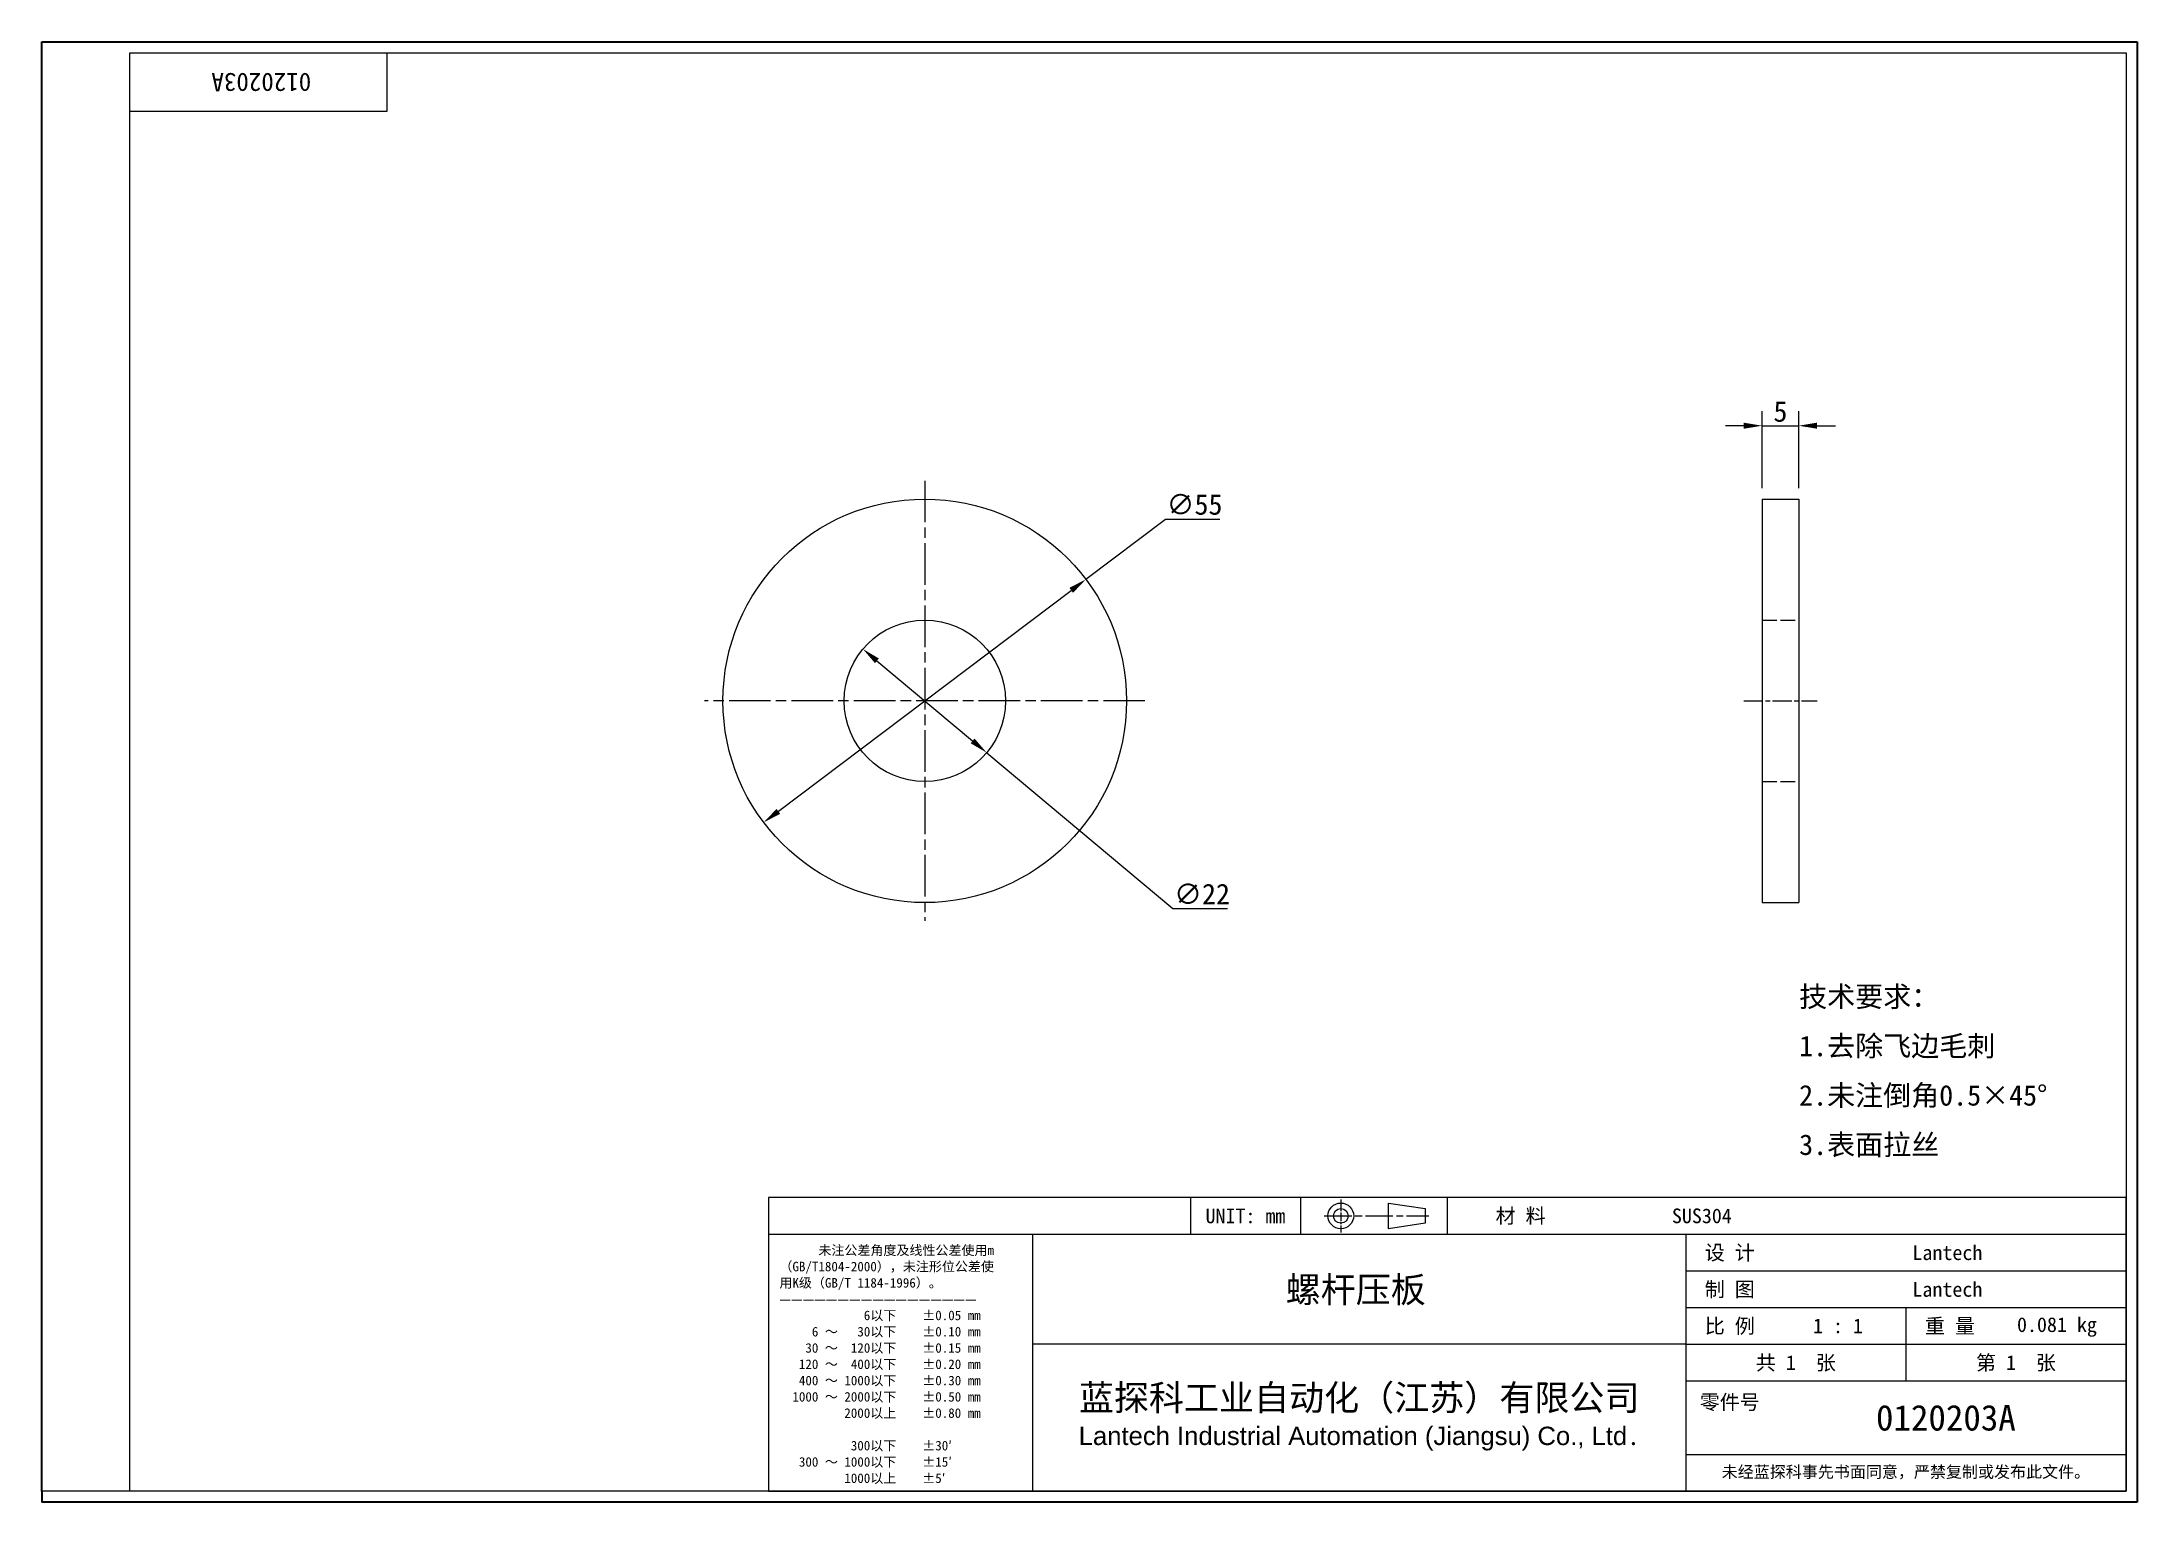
# Model space of a CAD drawing. Header units: millimetres. Extents: x 6 to 292, y 5 to 205.
import ezdxf
from ezdxf.enums import TextEntityAlignment as Align

# ---------------------------------------------------------------- set-up
doc = ezdxf.new("R2010")
doc.units = ezdxf.units.MM
doc.linetypes.add('CHAIN', pattern=[0.3543, 0.2362, -0.0295, 0.0591, -0.0295])
doc.linetypes.add('DASHED', pattern=[0.2067, 0.1654, -0.0413])
for name, color, linetype, lineweight in [('1', 7, 'Continuous', 18), ('可见 (ISO)', 7, 'Continuous', 25), ('图框 (ISO)', 7, 'Continuous', 35), ('标题 (ISO)', 7, 'Continuous', 25)]:
    doc.layers.add(name, color=color, linetype=linetype, lineweight=lineweight)
for name, color, linetype, lineweight, true_color in [('中心标记 (ISO)', 1, 'CHAIN', 18, 0xff0000), ('中心线 (ISO)', 1, 'CHAIN', 18, 0xff0000), ('尺寸 (ISO)', 7, 'Continuous', 18, 0x008000), ('符号 (ISO)', 7, 'Continuous', 18, 0x008000), ('隐藏 (ISO)', 5, 'DASHED', 18, 0x0000ff)]:
    doc.layers.add(name, color=color, linetype=linetype, lineweight=lineweight, true_color=true_color)
doc.styles.add('文本样式164', font='SimSun.ttf')
doc.styles.add('文本样式165', font='SimSun.ttf')
doc.styles.add('文本样式74', font='SimSun.ttf')
doc.styles.add('最新国标', font='simfang.ttf')
doc.styles.add('注释文本 (ISO)', font='simfang.ttf')
doc.dimstyles.new('默认 (GB)', dxfattribs={"dimtxt": 2.8, "dimasz": 2.5, "dimexe": 2, "dimexo": 1.5, "dimgap": 0.5, "dimtad": 1, "dimtoh": 1, "dimdsep": 46, "dimtxsty": '最新国标', "dimcen": 0.09, "dimdle": 10, "dimclrd": 256, "dimclre": 256, "dimclrt": 256, "dimaunit": 1, "dimadec": 3, "dimazin": 2, "dimtfac": 0.535714, "dimtdec": 3, "dimtmove": 0, "dimatfit": 3, "dimfxl": 0, "dimtolj": 1, "dimlwd": -1, "dimlwe": -1, "dimarcsym": 0})

# ---------------------------------------------------------------- blocks, each defined once
blk = doc.blocks.new('图框 最新国标')
at = {"layer": '图框 (ISO)'}
for p, q in [((6, 7), (6, 204.5)), ((6, 204.5), (291.5, 204.5)), ((291.5, 204.5), (291.5, 5.5)), ((6, 7), (6, 5.5)), ((6, 7), (6, 5.5)), ((291.5, 5.5), (6, 5.5))]:
    blk.add_line(p, q, dxfattribs=at)
at = {"layer": '图框 (ISO)', "color": 7, "linetype": 'Continuous', "lineweight": 25}
for p, q in [((18, 203), (290, 203)), ((18, 7), (18, 203)), ((18, 203), (290, 203)), ((53, 203), (53, 195)), ((290, 203), (290, 7)), ((290, 203), (290, 7)), ((53, 195), (18, 195)), ((290, 7), (6, 7)), ((290, 7), (18, 7))]:
    blk.add_line(p, q, dxfattribs=at)
at = {"layer": '图框 (ISO)', "style": '文本样式74'}
blk.add_attdef('零件代号_001', (42.7, 200.25), '', height=2.5, rotation=180, dxfattribs=at)
blk = doc.blocks.new('标题栏 最新国标')
at = {"layer": '标题 (ISO)'}
for p, q in [((381.98, -183.84), (196.98, -183.84)), ((196.98, -183.84), (196.98, -223.84)), ((254.48, -183.84), (254.48, -188.84)), ((269.48, -183.84), (269.48, -188.84)), ((281.48, -188.09), (281.48, -184.59)), ((281.48, -184.59), (286.48, -185.34)), ((286.48, -185.34), (286.48, -187.34)), ((289.48, -183.84), (289.48, -188.84)), ((381.98, -223.84), (381.98, -183.84)), ((383.48, -183.84), (383.48, -225.34)), ((286.48, -187.34), (281.48, -188.09)), ((196.98, -188.84), (381.98, -188.84)), ((232.98, -188.84), (232.98, -223.84)), ((321.98, -188.84), (321.98, -223.84)), ((321.98, -193.84), (381.98, -193.84)), ((321.98, -198.84), (381.98, -198.84)), ((351.98, -198.84), (351.98, -208.84)), ((321.98, -203.84), (232.98, -203.84)), ((321.98, -203.84), (381.98, -203.84)), ((321.98, -208.84), (381.98, -208.84)), ((321.98, -218.84), (381.98, -218.84)), ((196.98, -223.84), (381.98, -223.84)), ((383.48, -225.34), (196.98, -225.34))]:
    blk.add_line(p, q, dxfattribs=at)
at = {"layer": '标题 (ISO)', "linetype": 'CHAIN', "ltscale": 5.000333}
blk.add_line((274.98, -184.09), (274.98, -188.59), dxfattribs=at)
at = {"layer": '标题 (ISO)', "linetype": 'CHAIN', "ltscale": 15.834605}
blk.add_line((272.73, -186.34), (286.98, -186.34), dxfattribs=at)
at = {"layer": '标题 (ISO)'}
for radius in [1.75, 1]:
    blk.add_circle((274.98, -186.34), radius, dxfattribs=at)
at = {"layer": '1', "style": '文本样式164'}
for s, p in [('UNIT: mm', (261.98, -186.34)), ('材 料', (299.48, -186.34)), ('设 计', (327.98, -191.34)), ('制 图', (327.98, -196.34)), ('比 例', (327.98, -201.34)), ('重 量', (357.98, -201.34)), ('共 1  张', (336.98, -206.34)), ('第 1  张', (366.98, -206.34))]:
    blk.add_text(s, height=2, dxfattribs=at).set_placement(p, align=Align.MIDDLE_CENTER)
at = {"layer": '标题 (ISO)', "style": '注释文本 (ISO)'}
for s, insert, char_height, attachment_point, line_spacing_factor in [('\\fSimSun|b0|i0;{\\H1.3000;      未注公差角度及线性公差使用m\\P}\\fSimSun|b0|i0;{\\H1.3000;（GB/T1804-2000），未注形位公差使\\P}\\fSimSun|b0|i0;{\\H1.3000;用K级（GB/T 1184-1996）。\\P}\\fSimSun|b0|i0;{\\H1.3000;—————————————————\\P}\\fSimSun|b0|i0;{\\H1.3000;             6以下    ±0.05 mm\\P}\\fSimSun|b0|i0;{\\H1.3000;     6 ～   30以下    ±0.10 mm\\P}\\fSimSun|b0|i0;{\\H1.3000;    30 ～  120以下    ±0.15 mm\\P}\\fSimSun|b0|i0;{\\H1.3000;   120 ～  400以下    ±0.20 mm\\P}\\fSimSun|b0|i0;{\\H1.3000;   400 ～ 1000以下    ±0.30 mm\\P}\\fSimSun|b0|i0;{\\H1.3000;  1000 ～ 2000以下    ±0.50 mm\\P}\\fSimSun|b0|i0;{\\H1.3000;          2000以上    ±0.80 mm\\P}\\fSimSun|b0|i0;{\\H1.3000;\\P}\\fSimSun|b0|i0;{\\H1.3000;           300以下    ±30′\\P}\\fSimSun|b0|i0;{\\H1.3000;   300 ～ 1000以下    ±15′\\P}\\fSimSun|b0|i0;{\\H1.3000;          1000以上    ±5′}', (198.48, -206.63), 1.3, 4, 1.023913), ('{\\fMicrosoft YaHei|b0|i0|c134|p34;\\H1.75x;蓝探科工业自动化（江苏）有限公司\\P\\fArial|b0|i0|c0|p34;\\H0.71429x;Lantech Industrial Automation (Jiangsu) Co., Ltd\\fFangSong|b0|i0|c134|p49;.\\H1.15195x; }', (277.48, -213.84), 2, 5, 0.978695)]:
    blk.add_mtext(s, dxfattribs=dict(at, insert=insert, char_height=char_height, attachment_point=attachment_point, line_spacing_factor=line_spacing_factor))
at = {"layer": '标题 (ISO)', "attachment_point": 5, "style": '注释文本 (ISO)'}
for s, insert, char_height in [('\\fFangSong|b0|i0;零件号', (327.98, -211.84), 2), ('\\fSimSun|b0|i0;{\\H1.6000;未经蓝探科事先书面同意，严禁复制或发布此文件。}', (351.98, -221.34), 1.6)]:
    blk.add_mtext(s, dxfattribs=dict(at, insert=insert, char_height=char_height))
at = {"layer": '标题 (ISO)'}
for tag, p, height, style in [('材料_001', (320.09, -187.33), 2, '注释文本 (ISO)'), ('设计人_001', (352.87, -192.36), 2, '注释文本 (ISO)'), ('库存编号_001', (267.46, -198.13), 3.5, '文本样式165'), ('设计人_001', (352.87, -197.36), 2, '注释文本 (ISO)'), ('视图比例_001', (339.32, -202.33), 2, '注释文本 (ISO)'), ('质量\\P3;_001', (367.12, -202.16), 2, '注释文本 (ISO)'), ('零件代号_001', (347.9, -215.59), 3.5, '文本样式165')]:
    blk.add_attdef(tag, p, '', height=height, dxfattribs=dict(at, style=style))
blk = doc.blocks.new('*D5')
at = {"layer": 'Defpoints', "color": 0, "transparency": 16777216}
for p in [(148.26, 131.26), (104.35, 98.13)]:
    blk.add_point(p, dxfattribs=at)
at = {"layer": '尺寸 (ISO)', "color": 116, "true_color": 0x00803f, "transparency": 16777216}
for p, q in [((148.26, 131.26), (159.1, 139.44)), ((159.1, 139.44), (166.53, 139.44)), ((106.35, 99.64), (146.26, 129.75))]:
    blk.add_line(p, q, dxfattribs=at)
for points in [[(146.01, 130.09), (146.51, 129.42), (148.26, 131.26)], [(106.1, 99.97), (106.6, 99.3), (104.35, 98.13)]]:
    blk.add_solid(points, dxfattribs=at)
at = {"layer": '尺寸 (ISO)', "transparency": 16777216, "insert": (163.06, 141.44), "char_height": 2.8, "attachment_point": 5, "style": '最新国标'}
blk.add_mtext('\\A1;∅55', dxfattribs=at)
blk = doc.blocks.new('*D6')
at = {"layer": 'Defpoints', "color": 0, "transparency": 16777216}
for p in [(117.87, 121.76), (134.74, 107.63)]:
    blk.add_point(p, dxfattribs=at)
at = {"layer": '尺寸 (ISO)', "color": 116, "true_color": 0x00803f, "transparency": 16777216}
for p, q in [((119.79, 120.15), (132.82, 109.24)), ((134.74, 107.63), (160.12, 86.38)), ((160.12, 86.38), (167.55, 86.38))]:
    blk.add_line(p, q, dxfattribs=at)
for points in [[(120.05, 120.47), (119.52, 119.83), (117.87, 121.76)], [(133.09, 109.56), (132.55, 108.92), (134.74, 107.63)]]:
    blk.add_solid(points, dxfattribs=at)
at = {"layer": '尺寸 (ISO)', "transparency": 16777216, "insert": (164.08, 88.37), "char_height": 2.8, "attachment_point": 5, "style": '最新国标'}
blk.add_mtext('\\A1;∅22', dxfattribs=at)
blk = doc.blocks.new('*D7')
at = {"layer": 'Defpoints', "color": 0, "transparency": 16777216}
for p in [(245.4, 152.19), (240.4, 142.19), (245.4, 142.19)]:
    blk.add_point(p, dxfattribs=at)
at = {"layer": '尺寸 (ISO)', "color": 116, "true_color": 0x00803f, "transparency": 16777216}
for p, q in [((240.4, 143.69), (240.4, 154.19)), ((245.4, 143.69), (245.4, 154.19)), ((237.9, 152.19), (235.4, 152.19)), ((240.4, 152.19), (245.4, 152.19)), ((247.9, 152.19), (250.4, 152.19))]:
    blk.add_line(p, q, dxfattribs=at)
for points in [[(237.9, 152.61), (237.9, 151.78), (240.4, 152.19)], [(247.9, 152.61), (247.9, 151.78), (245.4, 152.19)]]:
    blk.add_solid(points, dxfattribs=at)
at = {"layer": '尺寸 (ISO)', "transparency": 16777216, "insert": (242.9, 154.11), "char_height": 2.8, "attachment_point": 5, "style": '最新国标'}
blk.add_mtext('\\A1;5', dxfattribs=at)

msp = doc.modelspace()

# ---------------------------------------------------------------- linework, layer by layer
at = {"layer": '中心标记 (ISO)', "ltscale": 23.990969}
for p, q in [((126.3037, 144.6949), (126.3037, 84.6949)), ((156.3037, 114.6949), (96.3037, 114.6949))]:
    msp.add_line(p, q, dxfattribs=at)
at = {"layer": '中心线 (ISO)', "ltscale": 11.111974}
msp.add_line((237.898, 114.6949), (247.898, 114.6949), dxfattribs=at)
at = {"layer": '可见 (ISO)'}
for p, q in [((240.398, 142.1949), (240.398, 87.1949)), ((240.398, 142.1949), (245.398, 142.1949)), ((245.398, 142.1949), (245.398, 87.1949)), ((240.398, 87.1949), (245.398, 87.1949))]:
    msp.add_line(p, q, dxfattribs=at)
for radius in [27.5, 11]:
    msp.add_circle((126.3037, 114.6949), radius, dxfattribs=at)
at = {"layer": '隐藏 (ISO)', "ltscale": 12.094824}
for p, q in [((240.398, 125.6949), (245.398, 125.6949)), ((240.398, 103.6949), (245.398, 103.6949))]:
    msp.add_line(p, q, dxfattribs=at)

# ---------------------------------------------------------------- block references
msp.add_blockref('图框 最新国标', (0, 0)).add_auto_attribs({'零件代号_001': '0120203A'})
ref = msp.add_blockref('标题栏 最新国标', (-91.9825, 230.8443))
ref.add_attrib('零件代号_001', '0120203A', (255.9204, 15.25), dxfattribs={"layer": '标题 (ISO)', "height": 3.5, "style": '文本样式165'})
ref.add_attrib('库存编号_001', '螺杆压板', (175.4791, 32.7109), dxfattribs={"layer": '标题 (ISO)', "height": 3.5, "style": '文本样式165'})
ref.add_attrib('质量\\P3;_001', '0.081 kg', (275.1371, 28.6829), dxfattribs={"layer": '标题 (ISO)', "height": 2, "style": '注释文本 (ISO)'})
ref.add_attrib('视图比例_001', '1 : 1', (247.3371, 28.5171), dxfattribs={"layer": '标题 (ISO)', "height": 2, "style": '注释文本 (ISO)'})
ref.add_attrib('设计人_001', 'Lantech', (260.8914, 38.4886), dxfattribs={"layer": '标题 (ISO)', "height": 2, "style": '注释文本 (ISO)'})
ref.add_attrib('设计人_001', 'Lantech', (260.8914, 33.4886), dxfattribs={"layer": '标题 (ISO)', "height": 2, "style": '注释文本 (ISO)'})
ref.add_attrib('材料_001', 'SUS304', (228.1114, 43.5114), dxfattribs={"layer": '标题 (ISO)', "height": 2, "style": '注释文本 (ISO)'})

# ---------------------------------------------------------------- texts
at = {"layer": '符号 (ISO)', "insert": (245.4493, 64.1466), "char_height": 2.8, "width": 39.822223, "attachment_point": 4, "line_spacing_factor": 1.441304, "style": '注释文本 (ISO)'}
msp.add_mtext('\\fFangSong|b0|i0;{\\H2.8000;技术要求：\\P}\\fFangSong|b0|i0;{\\H2.8000;1.去除飞边毛刺\\P}\\fFangSong|b0|i0;{\\H2.8000;2.未注倒角0.5×45°\\P}\\fFangSong|b0|i0;{\\H2.8000;3.表面拉丝}', dxfattribs=at)

# ---------------------------------------------------------------- dimensions: what is measured, and where the dimension line sits
at = {"layer": '尺寸 (ISO)', "color": 116, "true_color": 0x00803f}
dim = msp.add_linear_dim(base=(245.398, 152.1949), p1=(240.398, 142.1949), p2=(245.398, 142.1949), dimstyle='默认 (GB)', override={"dimgap": 0.5, "dimtoh": 0, "dimdec": 2, "dimtol": 0, "dimlim": 0, "dimtp": 0, "dimtm": 0, "dimtdec": 3, "dimtofl": 1, "dimatfit": 1}, dxfattribs=at)
dim.commit()
dim.dimension.update_dxf_attribs({"geometry": '*D7', "text_midpoint": (242.898, 152.1949), "dimtype": 160})
for p1, p2, picture, middle in [((104.3522, 98.1305), (148.2552, 131.2594), '*D5', (163.0636, 139.4425)), ((117.8704, 121.7574), (134.7371, 107.6325), '*D6', (164.0841, 86.3755))]:
    dim = msp.add_diameter_dim_2p(p1=p1, p2=p2, dimstyle='默认 (GB)', override={"dimgap": 0.5, "dimtih": 1, "dimdec": 2, "dimlfac": 1, "dimtol": 0, "dimlim": 0, "dimtp": 0, "dimtm": 0, "dimtdec": 3, "dimatfit": 2}, dxfattribs=at)
    dim.commit()
    dim.dimension.update_dxf_attribs({"geometry": picture, "text_midpoint": middle, "dimtype": 163})

doc.saveas('drawing.dxf')
